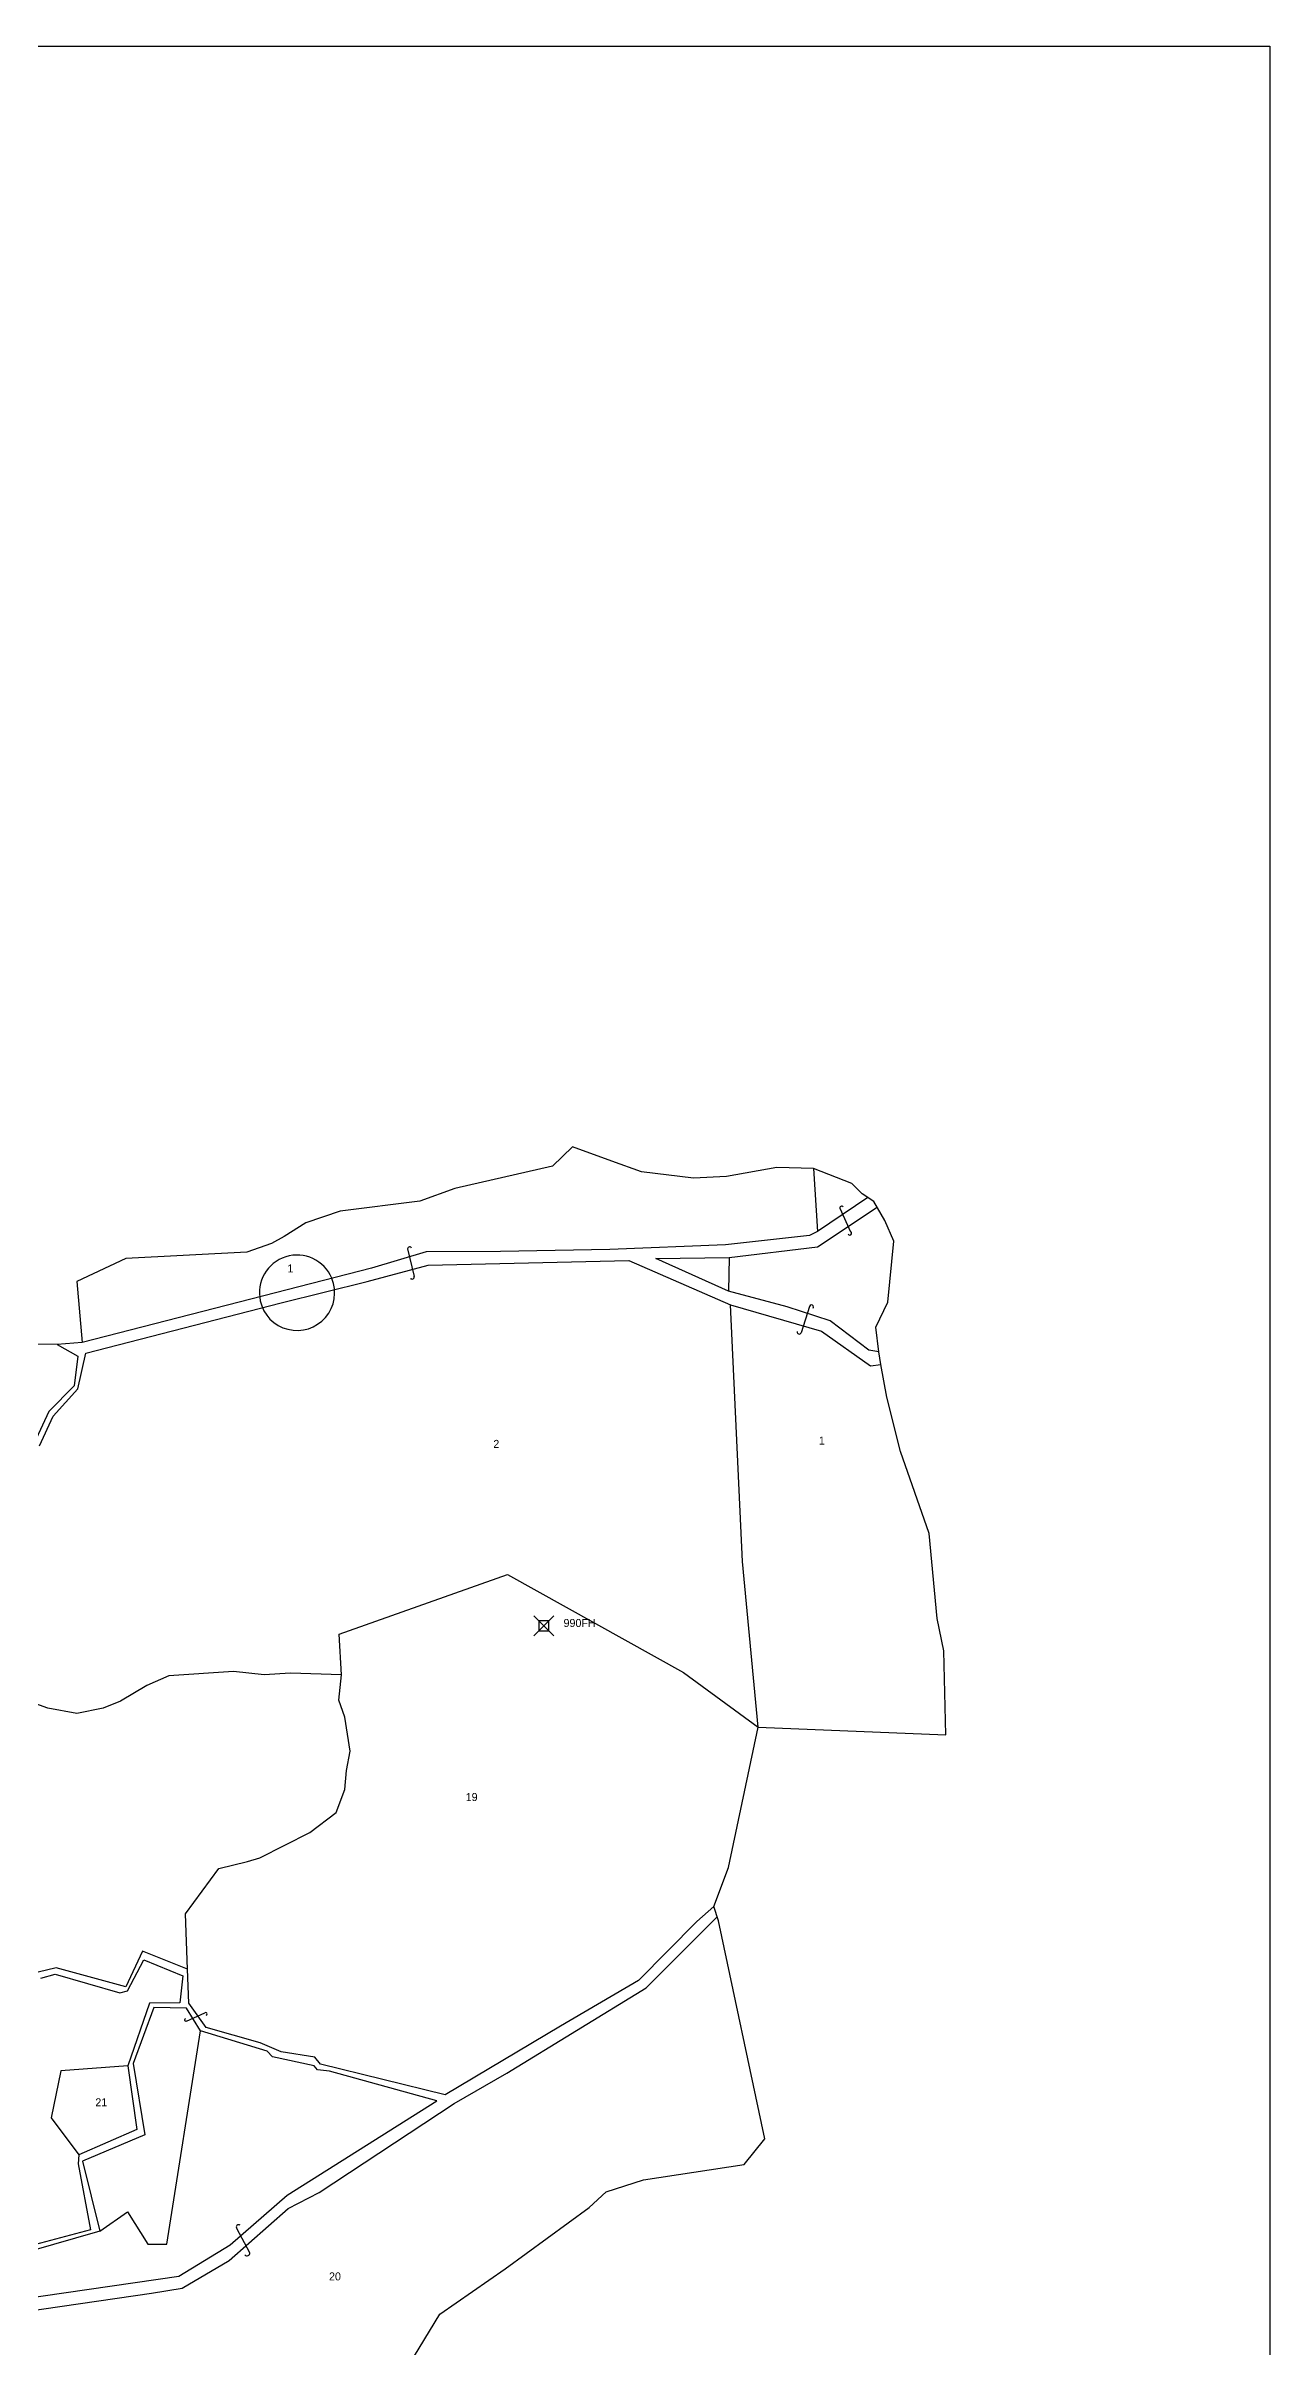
# Model space of a CAD drawing. Extents: x 150031 to 151802, y 177750 to 179518.
# Drawn here: x 151190 to 151802, y 178368 to 179518 of the extents above; entities that cross this region are included whole.
import ezdxf

# ---------------------------------------------------------------- set-up
doc = ezdxf.new("R2010")
doc.units = 0
doc.header["$MEASUREMENT"] = 0
doc.header["$PDMODE"] = 67
doc.header["$PDSIZE"] = 5
for name, color, linetype in [('BORDER-B', 3, 'CONTINUOUS'), ('IMAGE', 7, 'CONTINUOUS'), ('LINK', 4, 'CONTINUOUS'), ('NO', 1, 'CONTINUOUS'), ('PARCEL', 6, 'CONTINUOUS'), ('ROAD', 2, 'CONTINUOUS'), ('TRIG-P', 2, 'CONTINUOUS'), ('TRIG-T', 1, 'CONTINUOUS')]:
    doc.layers.add(name, color=color, linetype=linetype)
picture_1 = doc.add_image_def('image1.tif', size_in_pixel=(8432, 8416))

msp = doc.modelspace()

# ---------------------------------------------------------------- linework, layer by layer
at = {"layer": 'BORDER-B'}
for points in [[(151598.2, 178944.1), (151593, 178949.2), (151574, 178956.7), (151555.6, 178957.3), (151530.4, 178952.7), (151513.9, 178952), (151488, 178955.1), (151473.1, 178960.4), (151453.5, 178967.6), (151443.5, 178957.9), (151394.6, 178946.7), (151377.2, 178940.5), (151337.4, 178935.5), (151320.2, 178929.6), (151309.3, 178922.8), (151303.1, 178919.3), (151290.7, 178914.9), (151230.3, 178911.8), (151205.7, 178900.3), (151208.5, 178869.8), (151196, 178868.8), (151156.8, 178869.2)], [(151640.1, 178673.7), (151640.1, 178673.7), (151639.1, 178715.6), (151635.7, 178731.9), (151631.7, 178774.4), (151617.4, 178815.3), (151610.5, 178842.5), (151607.5, 178858.8), (151606.6, 178865.2), (151605.1, 178877.5), (151611, 178889.9), (151614, 178920.5), (151609.5, 178930.8), (151604.1, 178940.2), (151598.2, 178944.1)], [(151340.7, 178307.6), (151387.1, 178384.2), (151419.8, 178406.8), (151461.8, 178437.5), (151470.3, 178445.2), (151488.9, 178451.2), (151539.3, 178458.9), (151549.6, 178471.7), (151526.5, 178580.7), (151524.1, 178587.9), (151531.4, 178607.3), (151546.3, 178677.5), (151640.1, 178673.7)]]:
    msp.add_lwpolyline(points, dxfattribs=at)
at = {"layer": 'LINK'}
for points in [[(151592.6, 178925), (151587.2, 178936.7)], [(151371, 178916.6), (151374.3, 178902.7)], [(151571.9, 178887.8), (151567.8, 178874.7)], [(151260.5, 178530.6), (151269.8, 178534.8)], [(151292.3, 178414.8), (151285.7, 178427)]]:
    msp.add_lwpolyline(points, dxfattribs=at)
for centre, radius, start, end in [((151588, 178937), 0.967, 31.5894, 207.8647), ((151372.1, 178916.5), 1.05, 22.4069, 171.833), ((151592, 178924.4), 0.933, 209.1442, 43.962), ((151373.3, 178902.6), 1.09, 218.2609, 17.8494), ((151572.9, 178887.5), 1.07, 327.4948, 163.461), ((151566.8, 178875), 0.979, 167.3781, 334.9977), ((151260.2, 178531.2), 0.614, 103.7503, 301.9462), ((151270.2, 178534.2), 0.667, 290.1957, 128.6947), ((151286.6, 178427.7), 1.14, 48.5581, 221.4002), ((151290.8, 178414.8), 1.48, 225.8761, 1.5922)]:
    msp.add_arc(centre, radius, start, end, dxfattribs=at)
at = {"layer": 'PARCEL'}
for points in [[(151574, 178956.7), (151576, 178925.2)], [(151531.7, 178912.2), (151531.5, 178895.5)], [(151338, 178703.7), (151336.9, 178724), (151421, 178753.8), (151509, 178704.8), (151546.3, 178677.5), (151538.4, 178760.4), (151532.5, 178888.6)], [(151261, 178556.5), (151260, 178584.2), (151276.7, 178606.9), (151291.1, 178610.4), (151297.3, 178612.2), (151322.2, 178624.9), (151335.4, 178634.9), (151339.7, 178646.3), (151340.6, 178655.9), (151342.4, 178665.6), (151339.7, 178682.6), (151336.7, 178691), (151338, 178703.7), (151312.6, 178704.5), (151299.4, 178703.7), (151284.1, 178705.4), (151251.7, 178703.2), (151240.8, 178698.4), (151227.6, 178690.5), (151218.9, 178687), (151205.7, 178684.4), (151191.3, 178687), (151176.4, 178692.3)], [(151217.3, 178425.6), (151231.1, 178435.3), (151241.2, 178419.1), (151250.8, 178419.1), (151267.5, 178525.7)], [(151231.3, 178508.3), (151197.8, 178505.8), (151193, 178482.2), (151206.7, 178463.7)]]:
    msp.add_lwpolyline(points, dxfattribs=at)
for centre, start, end in [((151315.8, 178894.7), 22.479, 192.5839), ((151315.8, 178894.6), 192.3746, 22.6883)]:
    msp.add_arc(centre, 18.8, start, end, dxfattribs=at)
at = {"layer": 'ROAD'}
for points in [[(151601.1, 178942.2), (151576, 178925.2), (151571.9, 178923.2), (151530, 178918.6), (151472.1, 178916.3), (151417.5, 178915.3), (151380.4, 178915.1), (151353, 178907), (151208.5, 178869.8)], [(151606.6, 178865.2), (151601.6, 178866), (151582.3, 178880.7), (151560.7, 178887.6), (151531.5, 178895.5), (151495.2, 178911.7), (151531.7, 178912.2), (151575.9, 178917.6), (151605.7, 178937.4)], [(151187.1, 178818.2), (151194, 178833), (151206.2, 178846.7), (151210.2, 178864.4), (151307.8, 178889.6), (151350.9, 178900.2), (151381.4, 178908.4), (151481.7, 178910.7), (151532.5, 178888.6), (151578, 178875.4), (151602.4, 178858.2), (151607.5, 178858.8)], [(151196, 178868.8), (151206.2, 178863), (151204.4, 178848.2), (151191.7, 178835.3), (151185.4, 178821.6)], [(151524.1, 178587.9), (151515.6, 178580.4), (151486.5, 178550.9), (151447.4, 178528.1), (151389.9, 178493.8), (151327.5, 178509), (151324.7, 178512.5), (151307.8, 178515.3), (151297.4, 178519.8), (151270.4, 178527.4), (151261.7, 178539.5), (151261, 178556.5), (151238.5, 178565.5), (151230.2, 178547.8), (151195.5, 178557.2), (151186.5, 178555.1)], [(151180.1, 178385.4), (151243.1, 178394.7), (151258.4, 178397.2), (151281.9, 178411), (151311.4, 178437), (151326.8, 178445), (151394.4, 178489.4), (151420.7, 178504.6), (151490.3, 178547.2), (151525.8, 178582.8)], [(151187.7, 178552), (151195, 178554), (151227.2, 178544.7), (151231, 178545.7), (151239.3, 178561.3), (151258.7, 178553.3), (151257.3, 178539.8), (151242.1, 178539.5), (151231.3, 178508.3), (151235.8, 178476.5), (151206.7, 178463.7), (151206.4, 178459.2), (151212.6, 178426.3), (151180.1, 178417.6)], [(151385.7, 178490.7), (151332, 178505.6), (151326.1, 178506.3), (151324.3, 178508.3), (151303.6, 178512.8), (151300.8, 178515.6), (151267.5, 178525.7), (151260.6, 178537.1), (151244.3, 178537.4), (151233.9, 178509.4), (151239.8, 178473.7), (151208.6, 178460.6), (151217.3, 178425.6), (151182, 178415.5), (151149.4, 178422.1), (151126.5, 178423.5), (151124.8, 178414.8), (151124.1, 178398.9), (151177.5, 178391.6), (151256.8, 178403.1), (151282.4, 178418.7), (151310.8, 178443.6), (151385.7, 178490.7)]]:
    msp.add_lwpolyline(points, dxfattribs=at)
at = {"layer": 'TRIG-P'}
msp.add_point((151439.2, 178728.1), dxfattribs=at)

# ---------------------------------------------------------------- texts
at = {"layer": 'NO'}
for s, p in [('1', (151311, 178904.8)), ('2', (151413.9, 178817.1)), ('1', (151576.6, 178818.8)), ('19', (151400.1, 178640.6)), ('21', (151215, 178488)), ('20', (151331.8, 178401))]:
    msp.add_text(s, height=4, dxfattribs=at).set_placement(p)
at = {"layer": 'TRIG-T'}
msp.add_text('990FH', height=4, dxfattribs=at).set_placement((151449, 178727.6))

# ---------------------------------------------------------------- pictures from other files: only their frames are drawn
at = {"layer": 'IMAGE'}
image = msp.add_image(picture_1, insert=(150031.3, 177750.4), size_in_units=(1770.7, 1767.4), dxfattribs=at)
image.dxf.flags = 15

doc.saveas('drawing.dxf')
